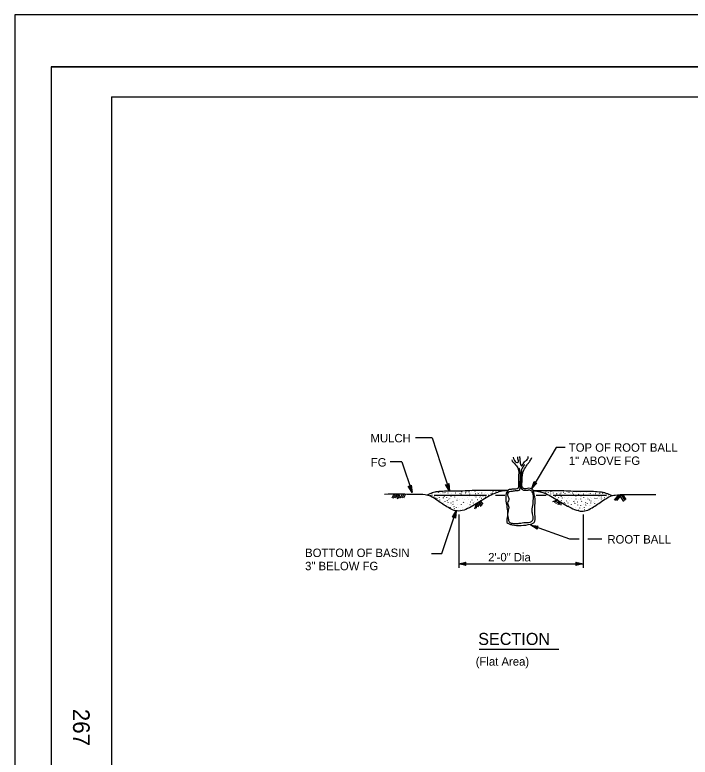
# Model space of a CAD drawing. Extents: x -893 to 867, y -474 to 712.
# Drawn here: x -893 to -335, y 98 to 712 of the extents above; entities that cross this region are included whole.
import ezdxf

# ---------------------------------------------------------------- set-up
doc = ezdxf.new("R2010")
doc.units = 0
for name, color, linetype in [('10 Sheet Format', 7, 'Continuous'), ('56 Stage 3 Anno', 7, 'Continuous'), ('57 Undefined', 7, 'Continuous'), ('59 Sndwall Anno', 7, 'Continuous'), ('60 Nongeo Data', 7, 'Continuous')]:
    doc.layers.add(name, color=color, linetype=linetype)

msp = doc.modelspace()

# ---------------------------------------------------------------- linework, layer by layer
at = {"layer": '10 Sheet Format'}
for p, q in [((-863.46, 668.96), (836.55, 668.96)), ((-863.46, 668.96), (-863.46, -431.04)), ((-813.45, 643.96), (811.55, 643.96)), ((-813.45, 643.96), (-813.45, -406.04))]:
    msp.add_line(p, q, dxfattribs=at)
for points in [[(-893.46, -474.04), (866.55, -474.04), (866.55, 711.96), (-893.46, 711.96)], [(-863.46, -431.04), (836.55, -431.04), (836.55, 668.96), (-863.46, 668.96)]]:
    msp.add_lwpolyline(points, close=True, dxfattribs=at)
at = {"layer": '56 Stage 3 Anno'}
for p, q in [((-548.18, 361.78), (-561.91, 361.78)), ((-548.18, 361.78), (-533.94, 317.78)), ((-445.73, 353.85), (-465.7, 319.79)), ((-438.21, 353.85), (-445.73, 353.85)), ((-573.43, 341.84), (-582.84, 341.84)), ((-573.43, 341.84), (-564.77, 316.59)), ((-564.77, 316.59), (-567.98, 321.84)), ((-567.98, 321.84), (-567.98, 321.84)), ((-567.98, 321.84), (-566.46, 321.51)), ((-565.23, 317.91), (-567.56, 321.73)), ((-565.67, 319.2), (-567.17, 321.67)), ((-566.11, 320.51), (-566.76, 321.57)), ((-566.46, 321.51), (-565.45, 322.7)), ((-566.25, 321.76), (-566.11, 320.51)), ((-565.98, 322.04), (-565.67, 319.2)), ((-565.72, 322.38), (-565.22, 317.9)), ((-565.45, 322.7), (-565.45, 322.7)), ((-565.45, 322.7), (-564.77, 316.59)), ((-533.94, 317.78), (-537.05, 323.08)), ((-537.05, 323.08), (-537.05, 323.08)), ((-537.05, 323.08), (-535.54, 322.72)), ((-534.37, 319.1), (-536.64, 322.96)), ((-534.79, 320.41), (-536.25, 322.9)), ((-535.21, 321.72), (-535.84, 322.79)), ((-535.54, 322.72), (-534.51, 323.9)), ((-535.33, 322.97), (-535.21, 321.72)), ((-535.05, 323.25), (-534.79, 320.41)), ((-534.78, 323.58), (-534.36, 319.09)), ((-534.51, 323.9), (-534.51, 323.9)), ((-534.51, 323.9), (-533.94, 317.78)), ((-465.7, 319.79), (-463.81, 325.64)), ((-461.51, 324.29), (-465.7, 319.79)), ((-465.7, 319.79), (-465.7, 319.79)), ((-465, 320.99), (-463.62, 325.25)), ((-461.92, 324.28), (-465, 320.98)), ((-464.3, 322.17), (-463.41, 324.92)), ((-462.35, 324.26), (-464.3, 322.17)), ((-463.81, 325.64), (-463.81, 325.64)), ((-463.81, 325.64), (-463.07, 324.27)), ((-463.6, 323.36), (-463.22, 324.54)), ((-462.74, 324.28), (-463.6, 323.36)), ((-463.07, 324.27), (-461.51, 324.29)), ((-461.51, 324.29), (-461.51, 324.29)), ((-564.77, 316.59), (-564.77, 316.59)), ((-533.94, 317.78), (-533.94, 317.78)), ((-540.1, 266.07), (-528.34, 301.35)), ((-531.5, 296.08), (-528.34, 301.35)), ((-528.34, 301.35), (-528.97, 295.24)), ((-528.34, 301.35), (-528.34, 301.35)), ((-529.98, 296.42), (-531.5, 296.08)), ((-531.5, 296.08), (-531.5, 296.08)), ((-531.1, 296.17), (-528.77, 300.04)), ((-530.68, 296.28), (-529.21, 298.73)), ((-530.3, 296.34), (-529.65, 297.42)), ((-528.97, 295.24), (-529.98, 296.42)), ((-529.65, 297.42), (-529.78, 296.19)), ((-529.21, 298.73), (-529.51, 295.85)), ((-528.77, 300.03), (-529.24, 295.57)), ((-528.97, 295.24), (-528.97, 295.24)), ((-526.24, 298.36), (-526.24, 254.26)), ((-423.37, 298.36), (-423.37, 254.26)), ((-434.26, 277.83), (-466.6, 289.59)), ((-461.42, 286.28), (-466.6, 289.59)), ((-466.6, 289.59), (-466.6, 289.59)), ((-466.6, 289.59), (-460.5, 288.79)), ((-461.5, 286.69), (-465.3, 289.12)), ((-465.29, 289.12), (-460.85, 288.53)), ((-461.59, 287.11), (-464, 288.64)), ((-464, 288.64), (-461.13, 288.27)), ((-461.64, 287.49), (-462.7, 288.17)), ((-462.7, 288.17), (-461.48, 288.01)), ((-460.5, 288.79), (-461.71, 287.81)), ((-461.71, 287.81), (-461.42, 286.28)), ((-461.42, 286.28), (-461.42, 286.28)), ((-460.5, 288.79), (-460.5, 288.79)), ((-426.48, 277.83), (-434.26, 277.83)), ((-407.8, 277.83), (-419.52, 277.83)), ((-548.66, 266.07), (-540.1, 266.07)), ((-526.24, 257.57), (-520.24, 258.9)), ((-524.84, 257.58), (-520.47, 258.55)), ((-523.47, 257.57), (-520.65, 258.2)), ((-520.24, 258.9), (-521.04, 257.57)), ((-520.24, 258.9), (-520.24, 258.9)), ((-428.57, 257.57), (-429.37, 258.91)), ((-429.37, 258.91), (-429.37, 258.91)), ((-429.37, 258.91), (-423.37, 257.57)), ((-429.16, 258.56), (-424.75, 257.58)), ((-428.92, 258.2), (-426.14, 257.58)), ((-526.24, 257.57), (-423.37, 257.57)), ((-520.24, 256.23), (-526.24, 257.57)), ((-526.24, 257.57), (-526.24, 257.57)), ((-520.45, 256.59), (-524.86, 257.57)), ((-520.69, 256.95), (-523.47, 257.57)), ((-522.09, 257.57), (-520.88, 257.84)), ((-520.86, 257.3), (-522.09, 257.57)), ((-521.04, 257.57), (-520.24, 256.23)), ((-520.24, 256.23), (-520.24, 256.23)), ((-423.37, 257.57), (-429.37, 256.24)), ((-429.37, 256.24), (-428.57, 257.57)), ((-429.37, 256.24), (-429.37, 256.24)), ((-424.77, 257.57), (-429.14, 256.6)), ((-426.14, 257.58), (-428.96, 256.95)), ((-428.75, 257.85), (-427.52, 257.58)), ((-427.52, 257.58), (-428.73, 257.31)), ((-423.37, 257.57), (-423.37, 257.57))]:
    msp.add_line(p, q, dxfattribs=at)
at = {"layer": '57 Undefined'}
msp.add_line((-509.23, 187.01), (-443.47, 187.01), dxfattribs=at)
at = {"layer": '59 Sndwall Anno'}
for p, q in [((-580.02, 315.06), (-581.57, 311.75)), ((-578.78, 315.01), (-580.33, 311.7)), ((-577.44, 315.06), (-578.99, 311.75)), ((-577.91, 314.23), (-576.82, 311.39)), ((-577.18, 315.06), (-575.68, 311.75)), ((-576.1, 315.06), (-574.44, 312.27)), ((-573.1, 315.06), (-574.65, 311.75)), ((-571.76, 315.06), (-573.31, 311.75)), ((-570.36, 315.11), (-571.91, 311.81)), ((-549.68, 314.09), (-549.68, 314.29)), ((-548.14, 315.25), (-548.35, 315.11)), ((-548.11, 314.23), (-548.11, 314.3)), ((-545.17, 316.22), (-545.17, 316.29)), ((-544.13, 313.48), (-544.13, 313.55)), ((-542.69, 316.32), (-542.69, 316.52)), ((-541.03, 315.44), (-541.03, 315.51)), ((-539.08, 316.43), (-539.28, 316.3)), ((-537.74, 315.74), (-537.74, 315.81)), ((-537.53, 316.69), (-537.53, 316.76)), ((-534.84, 316.08), (-534.84, 316.28)), ((-532.15, 315.5), (-532.15, 315.57)), ((-529.03, 316.11), (-529.24, 315.97)), ((-525.11, 315.72), (-525.31, 315.59)), ((-523.85, 315.25), (-523.85, 315.45)), ((-523.73, 316.85), (-523.73, 317.05)), ((-520.66, 315.95), (-520.79, 315.95)), ((-520.18, 316.99), (-520.32, 316.99)), ((-517.46, 316.9), (-517.46, 317.11)), ((-516.92, 315.3), (-516.92, 315.5)), ((-515.6, 317.1), (-515.66, 317.24)), ((-512.75, 317.41), (-512.89, 317.41)), ((-512.46, 315.6), (-512.59, 315.6)), ((-510.71, 316.78), (-510.71, 316.99)), ((-509.97, 315.8), (-509.97, 316.01)), ((-508.65, 316.99), (-508.79, 316.99)), ((-507.03, 315.93), (-507.23, 316.4)), ((-505.95, 313.6), (-505.95, 313.81)), ((-504.88, 315.39), (-505.01, 315.39)), ((-504.29, 316.78), (-504.29, 316.99)), ((-502.21, 315.92), (-502.21, 316.13)), ((-501.42, 314.49), (-501.48, 314.62)), ((-500.23, 317.04), (-500.3, 317.18)), ((-499.41, 315.36), (-499.54, 315.36)), ((-498.15, 316.09), (-498.22, 316.23)), ((-497.63, 317.26), (-497.63, 317.46)), ((-495.36, 317.07), (-495.42, 317.21)), ((-493.38, 317.56), (-493.45, 317.69)), ((-458.31, 317.47), (-458.11, 317.94)), ((-457.05, 317.67), (-456.92, 317.67)), ((-454.54, 316.63), (-454.54, 316.83)), ((-454.05, 317.52), (-453.92, 317.52)), ((-451.94, 316.41), (-451.88, 316.55)), ((-450.44, 317.41), (-450.3, 317.41)), ((-449.97, 315.29), (-449.97, 315.5)), ((-449.32, 317.31), (-449.12, 317.78)), ((-447.89, 316.15), (-447.89, 316.36)), ((-445.14, 315.3), (-444.94, 315.77)), ((-443.52, 316.36), (-443.39, 316.36)), ((-442.21, 315.17), (-442.21, 315.38)), ((-441.46, 316.15), (-441.46, 316.36)), ((-441.42, 313.39), (-441.22, 313.86)), ((-439.42, 316.78), (-439.29, 316.78)), ((-438.11, 315.5), (-438.11, 315.7)), ((-436.58, 316.47), (-436.51, 316.61)), ((-434.72, 316.27), (-434.72, 316.48)), ((-433.69, 315.37), (-433.63, 315.51)), ((-431.99, 316.36), (-431.85, 316.36)), ((-431.51, 315.32), (-431.38, 315.32)), ((-429.28, 313.54), (-429.08, 314.01)), ((-428.44, 316.22), (-428.44, 316.42)), ((-427.06, 315.09), (-426.86, 314.96)), ((-425.49, 316.9), (-425.36, 316.9)), ((-425, 313.6), (-424.8, 314.06)), ((-423.14, 315.48), (-422.94, 315.34)), ((-420.44, 316.3), (-420.44, 316.37)), ((-418.96, 315.94), (-418.96, 316.01)), ((-417.33, 315.45), (-417.33, 315.65)), ((-414.65, 316.06), (-414.65, 316.13)), ((-414.44, 315.11), (-414.44, 315.18)), ((-413.09, 315.8), (-412.89, 315.67)), ((-410.99, 315.94), (-410.99, 316.01)), ((-410.17, 313.6), (-409.97, 314.06)), ((-409.48, 315.69), (-409.48, 315.89)), ((-407.01, 315.59), (-407.01, 315.66)), ((-405.45, 315.45), (-405.32, 315.45)), ((-404.06, 313.6), (-404.06, 313.66)), ((-404.03, 314.61), (-403.82, 314.48)), ((-402.5, 313.46), (-402.5, 313.66)), ((-402.25, 315.04), (-402.11, 315.04)), ((-394.18, 314.49), (-397.65, 310.36)), ((-393, 314.58), (-396.78, 310.08)), ((-391.37, 314.76), (-395.41, 309.94)), ((-392.55, 313.4), (-389.88, 309.1)), ((-391.64, 314.31), (-388.88, 309.97)), ((-390.46, 314.67), (-388.05, 310.8)), ((-546.66, 313.1), (-546.86, 312.97)), ((-545.2, 312), (-545.2, 312.07)), ((-543.97, 311.68), (-543.97, 311.88)), ((-542.02, 312.29), (-542.02, 312.36)), ((-541.72, 310.33), (-541.72, 310.4)), ((-538.72, 311.89), (-538.92, 312.36)), ((-538.6, 307.95), (-538.6, 308.02)), ((-538.12, 313.1), (-538.12, 313.17)), ((-537.58, 308.85), (-537.58, 309.06)), ((-536.1, 312.16), (-536.1, 312.36)), ((-535.4, 310.08), (-535.47, 310.22)), ((-534.9, 308.57), (-535.1, 308.43)), ((-534.26, 311.06), (-534.4, 311.2)), ((-532.98, 311.82), (-532.98, 311.89)), ((-532.44, 313.1), (-532.44, 313.17)), ((-532.36, 307.88), (-532.43, 308.01)), ((-530.84, 308.76), (-531.04, 308.89)), ((-529.47, 312.84), (-529.47, 313.04)), ((-527.6, 309.97), (-527.8, 309.84)), ((-526.93, 311.79), (-526.99, 311.93)), ((-525.31, 311.1), (-525.31, 311.17)), ((-523.07, 311.77), (-523.07, 311.97)), ((-522.13, 308.08), (-522.33, 308.55)), ((-521.52, 310.92), (-521.52, 310.92)), ((-519.23, 312.62), (-519.37, 312.62)), ((-517.78, 310.45), (-517.91, 310.45)), ((-516.94, 313.37), (-517.08, 313.37)), ((-516.26, 308.55), (-516.4, 308.55)), ((-515.24, 310.11), (-515.31, 310.24)), ((-513.98, 307.78), (-513.98, 307.98)), ((-513.41, 313.19), (-513.54, 313.19)), ((-513.35, 309.03), (-513.35, 309.23)), ((-511.68, 307.23), (-513.31, 302.69)), ((-510.32, 307.96), (-511.95, 303.42)), ((-511.84, 312.65), (-511.84, 312.86)), ((-510.69, 310.43), (-510.89, 310.56)), ((-508.87, 308.95), (-510.5, 304.42)), ((-509.5, 307.28), (-508.05, 305.01)), ((-509.14, 308.55), (-507.05, 305.82)), ((-508.61, 312.85), (-508.68, 312.99)), ((-508.37, 310.12), (-508.44, 310.25)), ((-508.05, 309.09), (-506.15, 306.82)), ((-507.45, 311.65), (-507.66, 311.51)), ((-506.04, 311.26), (-506.04, 311.46)), ((-504.21, 312.79), (-504.28, 312.93)), ((-502.53, 313.13), (-502.53, 313.33)), ((-444.9, 310.32), (-448.53, 308.86)), ((-443.63, 309.86), (-447.26, 308.41)), ((-446.22, 312.97), (-446.22, 313.18)), ((-442.45, 308.95), (-446.08, 307.5)), ((-444.72, 311.02), (-444.52, 310.88)), ((-443.45, 308.5), (-444.35, 306.5)), ((-443.56, 312.22), (-443.5, 312.36)), ((-442.36, 308.95), (-442.99, 306.32)), ((-441.45, 308.41), (-441.63, 306.14)), ((-441.48, 309.8), (-441.28, 309.93)), ((-440.34, 312.02), (-440.34, 312.23)), ((-438.82, 308.4), (-438.82, 308.6)), ((-438.77, 312.56), (-438.63, 312.56)), ((-438.2, 307.15), (-438.2, 307.35)), ((-436.93, 309.48), (-436.86, 309.61)), ((-436.23, 311.52), (-436.1, 311.52)), ((-435.91, 307.92), (-435.78, 307.92)), ((-435.23, 312.74), (-435.09, 312.74)), ((-434.4, 309.82), (-434.26, 309.82)), ((-432.94, 311.99), (-432.81, 311.99)), ((-430.99, 308.84), (-430.79, 309.31)), ((-430.65, 310.29), (-430.65, 310.29)), ((-430.04, 307.45), (-429.84, 307.92)), ((-429.1, 311.14), (-429.1, 311.34)), ((-428.18, 308.79), (-428.04, 308.79)), ((-426.86, 310.47), (-426.86, 310.54)), ((-425.25, 311.16), (-425.18, 311.3)), ((-424.57, 309.34), (-424.37, 309.21)), ((-422.71, 312.21), (-422.71, 312.41)), ((-421.75, 310.8), (-421.75, 310.87)), ((-421.33, 308.13), (-421.13, 308.26)), ((-419.81, 307.25), (-419.75, 307.38)), ((-419.73, 312.47), (-419.73, 312.54)), ((-419.19, 311.19), (-419.19, 311.26)), ((-417.91, 310.43), (-417.78, 310.57)), ((-417.59, 312.73), (-417.59, 312.8)), ((-417.27, 307.94), (-417.07, 307.8)), ((-416.77, 309.45), (-416.7, 309.59)), ((-416.07, 311.53), (-416.07, 311.73)), ((-414.59, 308.22), (-414.59, 308.43)), ((-414.05, 312.47), (-414.05, 312.54)), ((-413.58, 308.87), (-413.58, 308.94)), ((-413.58, 307.32), (-413.58, 307.39)), ((-413.46, 311.26), (-413.26, 311.73)), ((-411.91, 311.76), (-411.7, 311.63)), ((-410.45, 309.7), (-410.45, 309.77)), ((-410.16, 311.66), (-410.16, 311.73)), ((-408.2, 311.05), (-408.2, 311.25)), ((-408.05, 312.85), (-408.05, 312.92)), ((-406.98, 311.37), (-406.98, 311.44)), ((-405.52, 312.47), (-405.31, 312.34)), ((-535.36, 306.32), (-535.36, 306.39)), ((-532.93, 304.23), (-533, 304.36)), ((-531.94, 306.08), (-531.94, 306.15)), ((-530.84, 306.73), (-530.98, 306.87)), ((-530.08, 304.84), (-530.15, 304.97)), ((-529.8, 303.21), (-530.01, 303.07)), ((-528.13, 304), (-528.13, 304.07)), ((-526.86, 306.53), (-526.86, 306.6)), ((-526.13, 304.34), (-526.19, 304.48)), ((-524.95, 302.66), (-525.08, 302.8)), ((-524.16, 306.87), (-524.09, 306.73)), ((-522.82, 304.38), (-522.89, 304.52)), ((-519.16, 307.07), (-519.36, 307.21)), ((-517.73, 304.65), (-517.79, 304.78)), ((-516.8, 306.26), (-516.93, 306.26)), ((-435.38, 305.63), (-435.24, 305.63)), ((-433.01, 306.44), (-432.81, 306.57)), ((-429.35, 303.75), (-429.29, 303.89)), ((-428.02, 306.24), (-428.08, 306.1)), ((-427.22, 302.03), (-427.09, 302.16)), ((-426.05, 303.71), (-425.98, 303.85)), ((-425.32, 305.9), (-425.32, 305.97)), ((-424.04, 303.37), (-424.04, 303.44)), ((-423.32, 306.51), (-423.19, 306.51)), ((-422.37, 302.58), (-422.16, 302.44)), ((-422.09, 304.21), (-422.03, 304.34)), ((-421.33, 306.1), (-421.2, 306.24)), ((-420.23, 305.45), (-420.23, 305.52)), ((-419.24, 303.6), (-419.18, 303.73)), ((-418.37, 305.77), (-418.3, 305.9)), ((-416.82, 305.69), (-416.82, 305.76))]:
    msp.add_line(p, q, dxfattribs=at)
at = {"layer": '60 Nongeo Data'}
for p, q in [((-546.54, 314.46), (-503.2, 314.46)), ((-495.72, 314.46), (-488.02, 314.46)), ((-462.28, 314.46), (-453.92, 314.46)), ((-447.98, 314.46), (-404.2, 314.46))]:
    msp.add_line(p, q, dxfattribs=at)
for points in [[(-481.11, 345.73), (-480.39, 343.65), (-479.64, 342.32), (-478.06, 341.35), (-477.13, 341.57), (-476.74, 342.21), (-476.99, 343.54), (-477.35, 345.26), (-477.52, 346.19)], [(-475.95, 346.44), (-475.8, 345.01), (-475.73, 343.14), (-475.52, 342.33)], [(-470.65, 342.88), (-469.99, 343.43), (-468.95, 344.76), (-468.84, 345.51), (-468.81, 346.34)], [(-469.66, 339.42), (-468.84, 340.49), (-467.44, 342.53), (-465.61, 345.51)], [(-479.79, 340.33), (-477.44, 336.96), (-476.76, 328.7), (-476.82, 322.29), (-477.18, 320.23), (-478.94, 319.46), (-482.2, 319.21), (-485.01, 318.65), (-486.87, 315.66), (-486.5, 305.54), (-486.32, 294.44), (-486.33, 291.8), (-484.63, 290.66), (-482.02, 289.83), (-466.87, 290.35), (-464.66, 291.11), (-463.26, 292.81), (-463.24, 298.49), (-463.35, 313.01), (-464, 315.9), (-464.7, 318.38), (-466.95, 319.94), (-469.41, 319.89), (-471.91, 319.64), (-473.47, 320.48), (-473.96, 323.89), (-473.6, 329.26), (-473.49, 331.73), (-472.38, 334.93), (-469.66, 339.42)], [(-479.79, 340.33), (-481.34, 341.78), (-481.88, 343.48)], [(-475.52, 342.33), (-474.87, 339.33), (-474.42, 338.5), (-472.92, 340.41), (-470.65, 342.88)], [(-471.66, 339.47), (-473.73, 336.85), (-474.44, 334.32), (-474.65, 326.78), (-474.92, 322.86), (-474.32, 319.65)], [(-476.55, 337.06), (-475.64, 333.5), (-475.4, 328.49), (-475.67, 322.39), (-475.78, 319.86), (-476.08, 318.62), (-478.79, 317.96), (-481.95, 317.51), (-484.46, 317.21), (-485.82, 314.47), (-484.72, 311.63), (-485.79, 307.86), (-484.89, 304.4), (-485.4, 301.46), (-485.37, 295.26), (-485.16, 294.45)], [(-474.32, 319.65), (-473.87, 319.22), (-472.65, 318.64), (-470.85, 318.39), (-468.81, 318.56)], [(-485.94, 318.24), (-491.78, 317.31), (-496.45, 315.77), (-507.6, 309.61), (-518.9, 303.24), (-524.82, 301.35), (-529.99, 301.73), (-534.8, 304.07), (-543.76, 309.93), (-549.62, 313.41), (-553.88, 314.56), (-562.25, 314.95), (-576.1, 315.15), (-587.53, 315.03)], [(-485.68, 318.34), (-491.49, 318.26), (-502.83, 318.28), (-513.26, 318.24), (-520.98, 317.86), (-529.61, 317.73), (-536.28, 317.71), (-542.6, 317.27), (-546.06, 316.85), (-548.11, 316.22), (-552.39, 314.44)], [(-479.93, 290.93), (-476.25, 291.1), (-471.03, 291.7), (-466.07, 292.51), (-464.71, 294.57), (-465.1, 298.81), (-465.49, 301.55), (-464.77, 307.12), (-464.46, 312.65), (-465.4, 317.2), (-467.3, 318.49), (-468.81, 318.56)], [(-464.5, 318.13), (-461.17, 318.18), (-449.84, 318.19), (-439.4, 318.16), (-431.68, 317.77), (-423.06, 317.64), (-416.38, 317.62), (-410.07, 317.19), (-406.61, 316.76), (-404.55, 316.14), (-399.46, 314.08)], [(-464.4, 318.03), (-458.92, 317.21), (-454.25, 315.68), (-443.1, 309.51), (-431.8, 303.15), (-425.88, 301.25), (-420.71, 301.63), (-415.91, 303.97), (-406.94, 309.84), (-401.08, 313.31), (-396.82, 314.46), (-388.45, 314.85), (-374.61, 315.05), (-363.17, 314.93)], [(-485.16, 294.45), (-484.63, 292.35), (-483.98, 291.81), (-482.83, 291.27), (-481.15, 290.98), (-479.93, 290.93)]]:
    msp.add_spline(points, degree=3, dxfattribs=at)

# ---------------------------------------------------------------- texts
at = {"layer": '10 Sheet Format'}
msp.add_text('267', height=13.779, rotation=270, dxfattribs=at).set_placement((-845.33, 137.48))
at = {"layer": '57 Undefined'}
for s, height, p in [('MULCH', 7, (-599.22, 358.06)), ('TOP OF ROOT BALL', 7, (-435.14, 350.31)), ('FG', 7, (-598.99, 338.03)), ('1" ABOVE FG', 7, (-435.14, 339.37)), ('ROOT BALL', 7, (-403.22, 274.33)), ('BOTTOM OF BASIN', 7, (-653.31, 263.15)), ('2\'-0" Dia', 7, (-501.87, 259.54)), ('3" BELOW FG', 7, (-653.31, 252.22)), ('SECTION', 10, (-510.1, 190.36)), ('(Flat Area)', 7, (-512.17, 173.23))]:
    msp.add_text(s, height=height, dxfattribs=at).set_placement(p)

doc.saveas('drawing.dxf')
